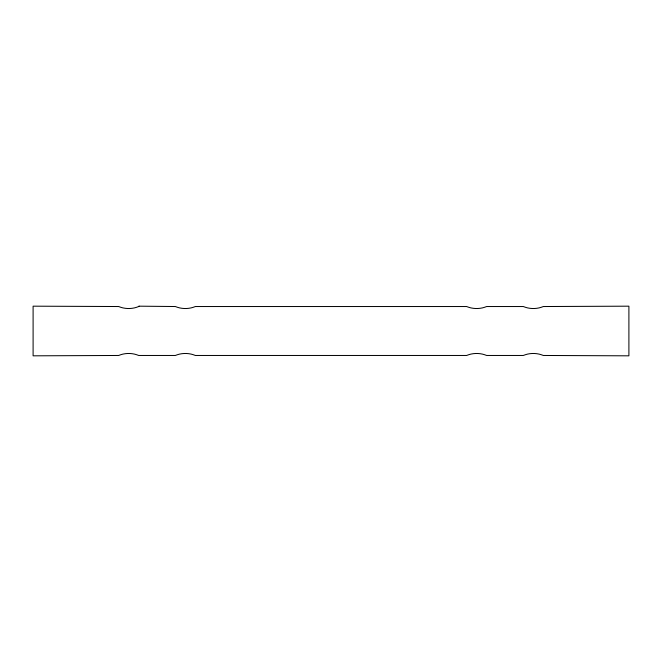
<?xml version="1.0" encoding="UTF-8"?>
<svg xmlns="http://www.w3.org/2000/svg" width="662" height="662" viewBox="0 0 662 662"><rect width="100%" height="100%" fill="white"/><g stroke="black" fill="none" stroke-linecap="round" stroke-linejoin="round"><path stroke-width="0.99" d="M139.02 306.175L138.664 306.531C132.284 309.204 125.068 309.204 118.688 306.531L33.1 306.175L33.1 355.825L118.688 355.469C125.068 352.796 132.284 352.796 138.664 355.469L175.372 355.469C181.752 352.796 188.968 352.796 195.348 355.469L466.652 355.469C473.032 352.796 480.248 352.796 486.628 355.469L523.336 355.469C529.716 352.796 536.932 352.796 543.312 355.469L628.9 355.825L628.9 306.175L543.312 306.531C536.932 309.204 529.716 309.204 523.336 306.531L486.628 306.531C480.248 309.204 473.032 309.204 466.652 306.531L195.348 306.531C188.968 309.204 181.752 309.204 175.372 306.531L139.02 306.175"/></g></svg>
